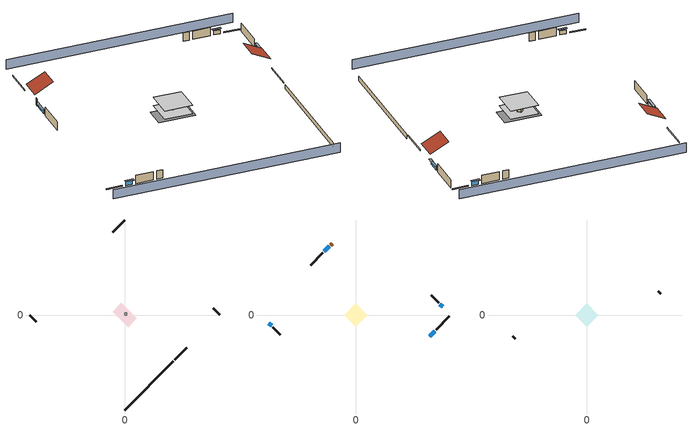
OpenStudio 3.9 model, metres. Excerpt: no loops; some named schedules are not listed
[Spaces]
crawlspace - vented 1
 floor foundation (Slab1 construction): -5.66,1.62 -1.62,5.66 5.66,-1.62 1.62,-5.66 z-0.91
 wall outside (RimJoist1 construction): 23.31,-20.84 28.91,-15.24 z0.3:0.61
 wall outside (RimJoist2 construction): -44.15,0 -41.02,-3.13 z0.3:0.61
 wall outside (RimJoist3 construction): 0,44.15 -5.6,38.54 z0.3:0.61
 wall outside (RimJoist4 construction): 44.15,0 41.02,3.13 z0.3:0.61
 wall foundation (FoundationWall1 construction): 0,-44.15 22.65,-21.5 z-0.91:0.3
furnace airloop ret air space
 floor adiabatic (AdiabaticConst): 0,0 0,1 1,1 1,0 z0
 wall adiabatic (AdiabaticConst): 0,1 0,0 1,0 1,1 0,1 z0:1
 ceiling adiabatic (AdiabaticConst): 1,0 1,1 0,1 0,0 z1
conditioned space 1
 floor to crawlspace - vented 1 (Floor1 construction): -5.43,0 0,5.43 5.43,0 0,-5.43 z0.3
 wall outside (Wall1 construction): 37.3,-6.85 43.49,-0.66 z0.3:2.74
 wall outside (Wall2 construction): -38.47,-5.68 -35.03,-9.12 z0.3:2.74
 wall outside (Wall3 construction): -15.29,28.85 -20.95,23.2 z0.3:2.74
 wall outside (Wall4 construction): 38.47,5.68 35.03,9.12 z0.3:2.74
 wall outside (AdiabaticWallConstruction): 34.28,-9.86 36.64,-7.5 / -12.28,31.87 -14.64,29.51 z0.3:1.43; -40.37,-3.78 -39.12,-5.03 / 40.37,3.78 39.12,5.03 z0.3:1.49
 wall outside (AdiabaticWallConstruction 1): -10.97,33.17 -11.62,32.53 z0.3:2.34
 window (WindowConstruction): 34.28,-9.86 36.64,-7.5 z0.3:1.43
 window (WindowConstruction 1): -40.37,-3.78 -39.12,-5.03 z0.3:1.49
 window (WindowConstruction 2): -12.28,31.87 -14.64,29.51 z0.3:1.43
 window (WindowConstruction 3): 40.37,3.78 39.12,5.03 z0.3:1.49
 door (Door): -10.97,33.17 -11.62,32.53 z0.3:2.34
attic - vented 1
 floor to conditioned space 1 (Floor2 construction Reversed): -5.43,0 0,5.43 5.43,0 0,-5.43 z2.74
 wall outside (Wall5 construction): -34.37,-9.78 -33.19,-10.96 z0.3:2.74
 wall outside (Wall6 construction): 34.37,9.78 33.19,10.96 z0.3:2.74
 roof outside (Roof1 construction): 33.63,-10.52,2.74 30,-6.89,5.31 25.94,-10.95,5.31 29.57,-14.58,2.74
 roof outside (Roof2 construction): -10.32,33.83,2.74 -6.69,30.2,5.31 -2.63,34.26,5.31 -6.26,37.89,2.74
shading: 47.38,3.23 3.23,47.38 / -47.38,-3.23 -3.23,-47.38 z0:2.74; 36.86,-7.29 34.07,-10.08 34.5,-10.51 37.29,-7.72 z1.74; -38.91,-5.24 -40.58,-3.57 -41.01,-4 -39.34,-5.67 z1.8; -14.85,29.29 -12.06,32.09 -12.49,32.52 -15.28,29.73 z1.74; 38.91,5.24 40.58,3.57 41.01,4 39.34,5.67 z1.8
[Site]
Portland Intl Arpt_OR: Latitude {deg}=45.59; Longitude {deg}=-122.6; Time Zone {hr}=-8; Elevation {m}=33; Terrain=Suburbs; Keep Site Location Information=Yes
[Site:GroundTemperature:Shallow]
10.2558, 8.96328, 8.85977, 9.47314, 11.9355, 14.3863, 16.5111, 17.8571, 17.9714, 16.8767, 14.8061, 12.4304
[Site:WaterMainsTemperature]
Calculation Method=Schedule; Temperature Schedule=mains temperature schedule
[Building]
Building 1
[Material] Roughness=Rough
Name | Thickness {m} | Conductivity {W/m-K} | Density {kg/m3} | Specific Heat {J/kg-K} | Thermal Absorptance | Solar Absorptance | Visible Absorptance
asphalt or fiberglass shingles | 0.00635 | 0.162714 | 1121.4 | 1465.45 | 0.9 | 0.85 | 0.85
roof rigid ins | 0.00281632 | 0.029427 | 32.04 | 1214.23 | 0.9 | 0.7 | 0.7
osb sheathing 0.5 in. | 0.0127 | 0.115458 | 512.64 | 1214.23 | 0.9 | 0.6 | 0.6
wood siding | 0.0254 | 0.102417 | 544.68 | 1172.36 | 0.9 | 0.85 | 0.85
osb sheathing 0.5 in. 1 | 0.0127 | 0.115458 | 512.64 | 1214.23 | 0.9 | 0.7 | 0.7
wall stud and cavity | 0.1397 | 0.550994 | 139.0536 | 1170.24 | 0.9 | 0.7 | 0.7
gypsum board | 0.0127 | 0.160291 | 801 | 837.4 | 0.9 | 0.6 | 0.6
wall stud and cavity 1 | 0.1397 | 0.727959 | 139.0536 | 1170.24 | 0.9 | 0.6 | 0.6
rim joist stud and cavity | 0.0508 | 0.178688 | 50.32683 | 1063.81 | 0.9 | 0.6 | 0.6
floor stud and cavity | 0.1397 | 0.923637 | 92.3553 | 1139.71 | 0.9 | 0.7 | 0.7
osb sheathing 0.75 in. | 0.01905 | 0.115458 | 512.64 | 1214.23 | 0.9 | 0.7 | 0.7
floor covering | 0.0127 | 0.0433444 | 54.468 | 1339.84 | 0.9 | 0.6 | 0.6
ceiling loosefill ins | 0.0846667 | 0.0480833 | 16.02 | 1046.75 | 0.9 | 0.7 | 0.7
ceiling stud and cavity | 0.1397 | 0.0920385 | 65.682 | 1177.47 | 0.9 | 0.7 | 0.7
concrete 8.0 in. | 0.2032 | 1.803125 | 2242.8 | 837.4 | 0.9 | 0.7 | 0.7
soil 0.5 in. | 0.0127 | 1.9041 | 1842.3 | 418.7 | 0.9 | 0.7 | 0.7
wood siding 1; wood siding 2 | 0.0254 | 0.102417 | 544.68 | 1172.36
wall rigid ins | 0.512978 | 0.029427 | 32.04 | 1214.23 | 0.9 | 0.7 | 0.7
wall stud and cavity 2 | 0.0889 | 0.380278 | 52.3479 | 1209.89 | 0.9 | 0.7 | 0.7
door material | 0.04445 | 0.0612267 | 512.64 | 1214.23 | 0.9 | 0.7 | 0.7
wall stud and cavity 3 | 0.0889 | 0.391764 | 83.0341 | 1211.67 | 0.9 | 0.7 | 0.7
furniture material conditioned space 1 | 0.1524 | 0.115458 | 640.8 | 1214.23 | 0.9 | 0.6 | 0.6
[Construction]
Roof1 construction; Roof2 construction: asphalt or fiberglass shingles, roof rigid ins, osb sheathing 0.5 in.
Wall1 construction; Wall2 construction; Wall3 construction; Wall4 construction: wood siding, osb sheathing 0.5 in. 1, wall stud and cavity, gypsum board
Wall5 construction; Wall6 construction: wood siding, osb sheathing 0.5 in. 1, wall stud and cavity 1
RimJoist1 construction; RimJoist2 construction; RimJoist3 construction; RimJoist4 construction: wood siding, rim joist stud and cavity
Floor1 construction: floor stud and cavity, osb sheathing 0.75 in., floor covering
Floor2 construction Reversed: gypsum board, ceiling stud and cavity, ceiling loosefill ins
FoundationWall1 construction: concrete 8.0 in.
Slab1 construction: soil 0.5 in.
WindowConstruction; WindowConstruction 1; WindowConstruction 2; WindowConstruction 3: WindowMaterial
AdiabaticWallConstruction: wood siding 1, wall rigid ins, wall stud and cavity 2, gypsum board
Door: door material
AdiabaticWallConstruction 1: wood siding 2, wall rigid ins, wall stud and cavity 2, gypsum board
PartitionWallConstruction: gypsum board, wall stud and cavity 3, gypsum board
furniture construction conditioned space 1: furniture material conditioned space 1
AdiabaticConst: Adiabatic
[WindowMaterial:SimpleGlazingSystem]
WindowMaterial: U-Factor {W/m2-K}=2.15764; Solar Heat Gain Coefficient=0.44
[Material:NoMass]
Adiabatic: Roughness=Rough; Thermal Resistance {m2-K/W}=176.1
[ThermalZone] Multiplier=1; Use Ideal Air Loads=No
Name | Volume {m3} | Thermostat
conditioned space | 143.623 | conditioned space temperature setpoint
attic - vented | 33.6932
crawlspace - vented | 71.8115
furnace airloop ret air zone | 1
[Sizing:Zone] Zone Cooling Design Supply Air Temperature Input Method=SupplyAirTemperature; Zone Cooling Design Supply Air Temperature {C}=14; Zone Cooling Design Supply Air Temperature Difference {deltaC}=11.11; Zone Heating Design Supply Air Temperature Input Method=SupplyAirTemperature; Zone Heating Design Supply Air Temperature {C}=40; Zone Heating Design Supply Air Temperature Difference {deltaC}=11.11; Zone Cooling Design Supply Air Humidity Ratio {kg-H2O/kg-air}=0.0085; Zone Heating Design Supply Air Humidity Ratio {kg-H2O/kg-air}=0.008; Cooling Design Air Flow Method=DesignDay; Heating Design Air Flow Method=DesignDay; Account for Dedicated Outdoor Air System=No; Dedicated Outdoor Air System Control Strategy=NeutralSupplyAir; Dedicated Outdoor Air Low Setpoint Temperature for Design {C}=autosize; Dedicated Outdoor Air High Setpoint Temperature for Design {C}=autosize; Zone Load Sizing Method=Sensible Load Only No Latent Load; Zone Latent Cooling Design Supply Air Humidity Ratio Input Method=HumidityRatioDifference; Zone Cooling Design Supply Air Humidity Ratio Difference {kgWater/kgDryAir}=0.005; Zone Latent Heating Design Supply Air Humidity Ratio Input Method=HumidityRatioDifference; Zone Humidification Design Supply Air Humidity Ratio Difference {kgWater/kgDryAir}=0.005; Sizing Option=Coincident
attic - vented; crawlspace - vented; furnace airloop ret air zone
[Space]
Name | Thermal Zone | Volume {m3}
conditioned space 1 | conditioned space | 143.623
attic - vented 1 | attic - vented | 33.6932
crawlspace - vented 1 | crawlspace - vented | 71.8115
furnace airloop ret air space | furnace airloop ret air zone
[ThermostatSetpoint:DualSetpoint]
conditioned space temperature setpoint: Heating Setpoint Temperature Schedule=heating setpoint; Cooling Setpoint Temperature Schedule=cooling setpoint; Temperature Difference Between Cutout And Setpoint {deltaC}=0
[Foundation:Kiva]
Foundation Kiva 1: Initial Indoor Air Temperature {C}=8.69436; Wall Height Above Grade {m}=0.3048; Wall Depth Below Slab {m}=0.2032
[Foundation:Kiva:Settings]
Soil Conductivity {W/m-K}=1.9041; Soil Density {kg/m3}=1842.3; Soil Specific Heat {J/kg-K}=418.7; Ground Solar Absorptivity=0.9; Ground Thermal Absorptivity=0.9; Ground Surface Roughness {m}=0.03; Far-Field Width {m}=40; Deep-Ground Boundary Condition=ZeroFlux; Deep-Ground Depth {m}=40; Minimum Cell Dimension {m}=0.2; Maximum Cell Growth Coefficient=3; Simulation Timestep=Timestep
[SurfaceProperty:ExposedFoundationPerimeter]
Slab1: Exposed Perimeter Calculation Method=TotalExposedPerimeter; Total Exposed Perimeter {m}=32.03448
[SurfaceProperty:IncidentSolarMultiplier] Incident Solar Multiplier=1; Incident Solar Multiplier Schedule=trans schedule winter=0.85 summer=0.7
Window1; Window2; Window3; Window4
[InternalMass:Definition] Design Level Calculation Method=SurfaceArea
Name | Construction | Surface Area {m2}
partition wall mass | PartitionWallConstruction | 58.90053
furniture mass conditioned space 1 | furniture construction conditioned space 1 | 23.56021
[InternalMass] Space or SpaceType=conditioned space 1; Multiplier=1
Name | Internal Mass Definition
partition wall mass | partition wall mass
furniture mass conditioned space 1 | furniture mass conditioned space 1
[EnergyManagementSystem:Sensor]
Name | Output Variable or Output Meter Index Key | Output Variable or Output Meter
water_heater_T_set | water heater setpoint | Schedule Value
out_pb_s |  | Site Outdoor Air Barometric Pressure
out_wt_s |  | Site Outdoor Air Humidity Ratio
site_vw_s |  | Site Wind Speed
cool_season | cooling season schedule | Schedule Value
furnace_airloop_AH_MFR_s | Node 15 | System Node Mass Flow Rate
furnace_airloop_AH_VFR_s | Node 15 | System Node Current Density Volume Flow Rate
furnace_airloop_AH_Tout_s | Node 15 | System Node Temperature
furnace_airloop_AH_Wout_s | Node 15 | System Node Humidity Ratio
furnace_airloop_RA_T_s | Node 18 | System Node Temperature
furnace_airloop_Ra_W_s | Node 18 | System Node Humidity Ratio
furnace_airloop_0_DZ_T_s | crawlspace - vented | Zone Air Temperature
furnace_airloop_0_DZ_W_s | crawlspace - vented | Zone Mean Air Humidity Ratio
natural_vent_s | natural vent schedule | Schedule Value
htg_sp_s | heating setpoint | Schedule Value
clg_sp_s | cooling setpoint | Schedule Value
mech_vent_range_fan_0_sch_s | mech vent range fan 0 schedule | Schedule Value
mech_vent_bath_fan_0_sch_s | mech vent bath fan 0 schedule | Schedule Value
clothes_dryer_exhaust_0_sch_s | clothes_dryer | Schedule Value
htg_load_cond |  | Heating:EnergyTransfer:Zone:CONDITIONED SPACE
clg_load_cond |  | Cooling:EnergyTransfer:Zone:CONDITIONED SPACE
htg_load_duct |  | Heating:EnergyTransfer:Zone:FURNACE AIRLOOP RET AIR ZONE
clg_load_duct |  | Cooling:EnergyTransfer:Zone:FURNACE AIRLOOP RET AIR ZONE
s_conv | Floor1 | Surface Inside Face Convection Heat Gain Energy
s_ig | Floor1 | Surface Inside Face Internal Gains Radiation Heat Gain Energy
s_sol | Floor1 | Surface Inside Face Solar Radiation Heat Gain Energy
s_lgt | Floor1 | Surface Inside Face Lights Radiation Heat Gain Energy
s_surf | Floor1 | Surface Inside Face Net Surface Thermal Radiation Heat Gain Energy
s_conv_1 | Floor2 | Surface Inside Face Convection Heat Gain Energy
s_ig_1 | Floor2 | Surface Inside Face Internal Gains Radiation Heat Gain Energy
s_sol_1 | Floor2 | Surface Inside Face Solar Radiation Heat Gain Energy
s_lgt_1 | Floor2 | Surface Inside Face Lights Radiation Heat Gain Energy
s_surf_1 | Floor2 | Surface Inside Face Net Surface Thermal Radiation Heat Gain Energy
ss_sol | Door1 | Surface Inside Face Solar Radiation Heat Gain Energy
ss_lgt | Door1 | Surface Inside Face Lights Radiation Heat Gain Energy
ss_conv | Door1 | Surface Inside Face Convection Heat Gain Energy
ss_ig | Door1 | Surface Inside Face Internal Gains Radiation Heat Gain Energy
ss_surf | Door1 | Surface Inside Face Net Surface Thermal Radiation Heat Gain Energy
ss_conv_1 | Window1 | Surface Inside Face Convection Heat Gain Energy
ss_ig_1 | Window1 | Surface Inside Face Internal Gains Radiation Heat Gain Energy
ss_surf_1 | Window1 | Surface Inside Face Net Surface Thermal Radiation Heat Gain Energy
ss_trans_in | Window1 | Surface Window Transmitted Solar Radiation Rate
ss_back_out | Window1 | Surface Window Shortwave from Zone Back Out Window Heat Transfer Rate
ss_trans_out | Window1 | Surface Inside Face Initial Transmitted Diffuse Transmitted Out Window Solar Radiation Rate
ss_conv_2 | Window2 | Surface Inside Face Convection Heat Gain Energy
ss_ig_2 | Window2 | Surface Inside Face Internal Gains Radiation Heat Gain Energy
ss_surf_2 | Window2 | Surface Inside Face Net Surface Thermal Radiation Heat Gain Energy
ss_trans_in_1 | Window2 | Surface Window Transmitted Solar Radiation Rate
ss_back_out_1 | Window2 | Surface Window Shortwave from Zone Back Out Window Heat Transfer Rate
ss_trans_out_1 | Window2 | Surface Inside Face Initial Transmitted Diffuse Transmitted Out Window Solar Radiation Rate
ss_conv_3 | Window3 | Surface Inside Face Convection Heat Gain Energy
ss_ig_3 | Window3 | Surface Inside Face Internal Gains Radiation Heat Gain Energy
ss_surf_3 | Window3 | Surface Inside Face Net Surface Thermal Radiation Heat Gain Energy
ss_trans_in_2 | Window3 | Surface Window Transmitted Solar Radiation Rate
ss_back_out_2 | Window3 | Surface Window Shortwave from Zone Back Out Window Heat Transfer Rate
ss_trans_out_2 | Window3 | Surface Inside Face Initial Transmitted Diffuse Transmitted Out Window Solar Radiation Rate
ss_conv_4 | Window4 | Surface Inside Face Convection Heat Gain Energy
ss_ig_4 | Window4 | Surface Inside Face Internal Gains Radiation Heat Gain Energy
ss_surf_4 | Window4 | Surface Inside Face Net Surface Thermal Radiation Heat Gain Energy
ss_trans_in_3 | Window4 | Surface Window Transmitted Solar Radiation Rate
ss_back_out_3 | Window4 | Surface Window Shortwave from Zone Back Out Window Heat Transfer Rate
ss_trans_out_3 | Window4 | Surface Inside Face Initial Transmitted Diffuse Transmitted Out Window Solar Radiation Rate
s_conv_2 | Wall1 | Surface Inside Face Convection Heat Gain Energy
s_ig_2 | Wall1 | Surface Inside Face Internal Gains Radiation Heat Gain Energy
s_sol_2 | Wall1 | Surface Inside Face Solar Radiation Heat Gain Energy
s_lgt_2 | Wall1 | Surface Inside Face Lights Radiation Heat Gain Energy
s_surf_2 | Wall1 | Surface Inside Face Net Surface Thermal Radiation Heat Gain Energy
s_conv_3 | Wall2 | Surface Inside Face Convection Heat Gain Energy
s_ig_3 | Wall2 | Surface Inside Face Internal Gains Radiation Heat Gain Energy
s_sol_3 | Wall2 | Surface Inside Face Solar Radiation Heat Gain Energy
s_lgt_3 | Wall2 | Surface Inside Face Lights Radiation Heat Gain Energy
s_surf_3 | Wall2 | Surface Inside Face Net Surface Thermal Radiation Heat Gain Energy
s_conv_4 | Wall3 | Surface Inside Face Convection Heat Gain Energy
s_ig_4 | Wall3 | Surface Inside Face Internal Gains Radiation Heat Gain Energy
s_sol_4 | Wall3 | Surface Inside Face Solar Radiation Heat Gain Energy
s_lgt_4 | Wall3 | Surface Inside Face Lights Radiation Heat Gain Energy
s_surf_4 | Wall3 | Surface Inside Face Net Surface Thermal Radiation Heat Gain Energy
s_conv_5 | Wall4 | Surface Inside Face Convection Heat Gain Energy
s_ig_5 | Wall4 | Surface Inside Face Internal Gains Radiation Heat Gain Energy
s_sol_5 | Wall4 | Surface Inside Face Solar Radiation Heat Gain Energy
s_lgt_5 | Wall4 | Surface Inside Face Lights Radiation Heat Gain Energy
s_surf_5 | Wall4 | Surface Inside Face Net Surface Thermal Radiation Heat Gain Energy
im_conv | furniture mass conditioned space 1 | Surface Inside Face Convection Heat Gain Energy
im_ig | furniture mass conditioned space 1 | Surface Inside Face Internal Gains Radiation Heat Gain Energy
im_sol | furniture mass conditioned space 1 | Surface Inside Face Solar Radiation Heat Gain Energy
im_lgt | furniture mass conditioned space 1 | Surface Inside Face Lights Radiation Heat Gain Energy
im_surf | furniture mass conditioned space 1 | Surface Inside Face Net Surface Thermal Radiation Heat Gain Energy
im_conv_1 | partition wall mass | Surface Inside Face Convection Heat Gain Energy
im_ig_1 | partition wall mass | Surface Inside Face Internal Gains Radiation Heat Gain Energy
im_sol_1 | partition wall mass | Surface Inside Face Solar Radiation Heat Gain Energy
im_lgt_1 | partition wall mass | Surface Inside Face Lights Radiation Heat Gain Energy
im_surf_1 | partition wall mass | Surface Inside Face Net Surface Thermal Radiation Heat Gain Energy
airflow_gain | infil flow | Infiltration Sensible Heat Gain Energy
airflow_loss | infil flow | Infiltration Sensible Heat Loss Energy
airflow_gain_1 | natural vent flow | Infiltration Sensible Heat Gain Energy
airflow_loss_1 | natural vent flow | Infiltration Sensible Heat Loss Energy
airflow_gain_2 | whole house fan flow | Infiltration Sensible Heat Gain Energy
airflow_loss_2 | whole house fan flow | Infiltration Sensible Heat Loss Energy
mv_conv | mech vent bath fan 0 | Electric Equipment Convective Heating Energy
mv_rad | mech vent bath fan 0 | Electric Equipment Radiant Heating Energy
mv_conv_1 | mech vent house fan | Electric Equipment Convective Heating Energy
mv_rad_1 | mech vent house fan | Electric Equipment Radiant Heating Energy
mv_conv_2 | mech vent house fan cfis | Electric Equipment Convective Heating Energy
mv_rad_2 | mech vent house fan cfis | Electric Equipment Radiant Heating Energy
mv_conv_3 | mech vent range fan 0 | Electric Equipment Convective Heating Energy
mv_rad_3 | mech vent range fan 0 | Electric Equipment Radiant Heating Energy
mv_conv_4 | mech vent house fan latent load | Other Equipment Convective Heating Energy
mv_rad_4 | mech vent house fan latent load | Other Equipment Radiant Heating Energy
mv_conv_5 | mech vent house fan sensible load | Other Equipment Convective Heating Energy
mv_rad_5 | mech vent house fan sensible load | Other Equipment Radiant Heating Energy
ducts_conv | furnace airloop_0 RetCondToRP | Other Equipment Convective Heating Energy
ducts_rad | furnace airloop_0 RetCondToRP | Other Equipment Radiant Heating Energy
ducts_conv_1 | furnace airloop_0 RetLatLkToRP | Other Equipment Convective Heating Energy
ducts_rad_1 | furnace airloop_0 RetLatLkToRP | Other Equipment Radiant Heating Energy
ducts_conv_2 | furnace airloop_0 RetSensLkToRP | Other Equipment Convective Heating Energy
ducts_rad_2 | furnace airloop_0 RetSensLkToRP | Other Equipment Radiant Heating Energy
ducts_conv_3 | furnace airloop_0 SupCondToLv | Other Equipment Convective Heating Energy
ducts_rad_3 | furnace airloop_0 SupCondToLv | Other Equipment Radiant Heating Energy
ducts_conv_4 | furnace airloop_0 SupLatLkToCond | Other Equipment Convective Heating Energy
[ElectricEquipment:Definition] Design Level Calculation Method=EquipmentLevel
Name | Design Level {W} | Fraction Latent | Fraction Radiant | Fraction Lost
ceiling fan | 19.5037 | 0 | 0.558 | 0
clothes washer | 513.528 | 0.03 | 0.162 | 0.7
clothes dryer | 7104.85 | 0.015 | 0.081 | 0.85
dishwasher | 335.558 | 0.3 | 0.18 | 0.4
fridge | 45.9075 | 0 | 0.6 | 0
freezer | 194.914 | 0 | 0.6 | 0
cooking range | 1424.05 | 0.08 | 0.432 | 0.2
misc tv | 661.273 | 0 | 0.6 | 0
misc plug loads | 508.775 | 0.021 | 0.558 | 0.049
misc permanent spa pump | 300.972 | 0 | 0 | 1
whole house fan; mech vent house fan | 0 | 0 | 0 | 1
mech vent house fan cfis | 0 | 0 | 0 | 0
mech vent range fan 0 | 30 | 0 | 0 | 1
mech vent bath fan 0 | 15 | 0 | 0 | 1
[ElectricEquipment] Space or SpaceType=conditioned space 1
Name | Electric Equipment Definition | Schedule
ceiling fan | ceiling fan | ceiling_fan
clothes washer | clothes washer | clothes_washer
clothes dryer | clothes dryer | clothes_dryer
dishwasher | dishwasher | dishwasher
fridge | fridge | fridge schedule
freezer | freezer | freezer schedule
cooking range | cooking range | cooking_range
misc tv | misc tv | plug_loads_tv
misc plug loads | misc plug loads | plug_loads_other
misc permanent spa pump | misc permanent spa pump | misc permanent spa pump schedule
whole house fan | whole house fan | Always On Discrete
mech vent house fan | mech vent house fan | mech vent house fan schedule
mech vent house fan cfis | mech vent house fan cfis | mech vent house fan cfis schedule
mech vent range fan 0 | mech vent range fan 0 | mech vent range fan 0 schedule
mech vent bath fan 0 | mech vent bath fan 0 | mech vent bath fan 0 schedule
[OtherEquipment:Definition] Design Level Calculation Method=EquipmentLevel
Name | Design Level {W} | Fraction Latent | Fraction Radiant | Fraction Lost
water heater sens; furnace airloop_0 SupSensLkToCond; furnace airloop_0 SupCondToLv; furnace airloop_0 RetCondToRP; furnace airloop_0 RetSensLkToRP; furnace airloop_0 SupCondToDZ; furnace airloop_0 RetCondToDZ; furnace airloop_0 SupSensLkToDZ; mech vent house fan sensible load | 0 | 0 | 0 | 0
water heater lat; furnace airloop_0 SupLatLkToCond; furnace airloop_0 RetLatLkToRP; furnace airloop_0 SupLatLkToDZ; mech vent house fan latent load | 0 | 1 | 0 | 0
water heater energy adjustment1 | 0.01 | 0 | 0 | 1
clothes dryer 2 | 0 | 0.015 | 0.081 | 0.85
cooking range 2 | 0 | 0.08 | 0.432 | 0.2
misc permanent spa heater | 653.493 | 0 | 0 | 1
general water use sensible | -43.4886 | 0 | 0.6 | 0
general water use latent | 44.1266 | 1 | 0 | 0
[OtherEquipment]
Name | Other Equipment Definition | Space or SpaceType | Schedule | Fuel Type
water heater sens | water heater sens | conditioned space 1 | Always On Discrete
water heater lat | water heater lat | conditioned space 1 | Always On Discrete
water heater energy adjustment1 | water heater energy adjustment1 | conditioned space 1 | Always On Discrete | Electricity
clothes dryer 1 | clothes dryer 2 | conditioned space 1 | clothes_dryer | Electricity
cooking range 1 | cooking range 2 | conditioned space 1 | cooking_range | Electricity
misc permanent spa heater | misc permanent spa heater | conditioned space 1 | misc permanent spa heater schedule | NaturalGas
general water use sensible | general water use sensible | conditioned space 1 | general water use schedule
general water use latent | general water use latent | conditioned space 1 | general water use schedule
furnace airloop_0 SupSensLkToCond | furnace airloop_0 SupSensLkToCond | conditioned space 1 | Always On Discrete
furnace airloop_0 SupLatLkToCond | furnace airloop_0 SupLatLkToCond | conditioned space 1 | Always On Discrete
furnace airloop_0 SupCondToLv | furnace airloop_0 SupCondToLv | conditioned space 1 | Always On Discrete
furnace airloop_0 RetCondToRP | furnace airloop_0 RetCondToRP | furnace airloop ret air space | Always On Discrete
furnace airloop_0 RetSensLkToRP | furnace airloop_0 RetSensLkToRP | furnace airloop ret air space | Always On Discrete
furnace airloop_0 RetLatLkToRP | furnace airloop_0 RetLatLkToRP | furnace airloop ret air space | Always On Discrete
furnace airloop_0 SupCondToDZ | furnace airloop_0 SupCondToDZ | crawlspace - vented 1 | Always On Discrete
furnace airloop_0 RetCondToDZ | furnace airloop_0 RetCondToDZ | crawlspace - vented 1 | Always On Discrete
furnace airloop_0 SupSensLkToDZ | furnace airloop_0 SupSensLkToDZ | crawlspace - vented 1 | Always On Discrete
furnace airloop_0 SupLatLkToDZ | furnace airloop_0 SupLatLkToDZ | crawlspace - vented 1 | Always On Discrete
mech vent house fan sensible load | mech vent house fan sensible load | conditioned space 1 | Always On Discrete
mech vent house fan latent load | mech vent house fan latent load | conditioned space 1 | Always On Discrete
[WaterUse:Equipment:Definition]
Name | Peak Flow Rate {m3/s}
clothes washer | 1.2437e-05
dishwasher | 6.81642e-06
[Lights:Definition]
interior lighting: Design Level Calculation Method=LightingLevel; Lighting Level {W}=109.776; Fraction Radiant=0.6; Fraction Visible=0.2; Return Air Fraction=0
[Lights]
interior lighting: Lights Definition=interior lighting; Space or SpaceType=conditioned space 1; Schedule=lighting_interior; Fraction Replaceable=1
[Exterior:Lights:Definition]
exterior lighting: Design Level {W}=5.05151
[Exterior:Lights]
exterior lighting: Exterior Lights Definition=exterior lighting; Schedule=exterior lighting schedule
[People:Definition]
occupants: Number of People Calculation Method=People; Number of People {people}=2; Fraction Radiant=0.314171; Sensible Heat Fraction=0.56303; Carbon Dioxide Generation Rate {m3/s-W}=0; Enable ASHRAE 55 Comfort Warnings=No; Mean Radiant Temperature Calculation Type=EnclosureAveraged
[People]
occupants: People Definition=occupants; Space or SpaceType=conditioned space 1; Number of People Schedule=occupants; Activity Level Schedule=occupants activity schedule; Multiplier=1
[ZoneMixing] Schedule=Always On Continuous; Design Flow Rate Calculation Method=Flow/Zone; Design Flow Rate {m3/s}=0
Name | Zone or Space | Source Zone or Space
furnace airloop_0 ZoneMixDZToCond mix | conditioned space | crawlspace - vented
furnace airloop_0 ZoneMixCondToDZ mix | crawlspace - vented | conditioned space
whole house fan mix | attic - vented | conditioned space
[SpaceInfiltration:DesignFlowRate] Schedule=Always On Discrete
Name | Space or SpaceType | Design Flow Rate Calculation Method | Design Flow Rate {m3/s} | Air Changes per Hour {1/hr} | Constant Term Coefficient | Temperature Term Coefficient | Velocity Term Coefficient | Velocity Squared Term Coefficient
natural vent flow; whole house fan flow; infil flow | conditioned space 1 | Flow/Space | 0
infil crawlspace - vented 1 | crawlspace - vented 1 | AirChanges/Hour |  | 2.6013 | 1 | 0 | 0 | 0
crawlspace_vented 1 duct leakage imbalance infil flow | crawlspace - vented 1 | Flow/Space | 0
[SpaceInfiltration:EffectiveLeakageArea]
infil attic - vented 1: Space or SpaceType=attic - vented 1; Schedule=Always On Discrete; Effective Air Leakage Area {cm2}=1963.15; Stack Coefficient=0.000119335; Wind Coefficient=3.30494e-05
